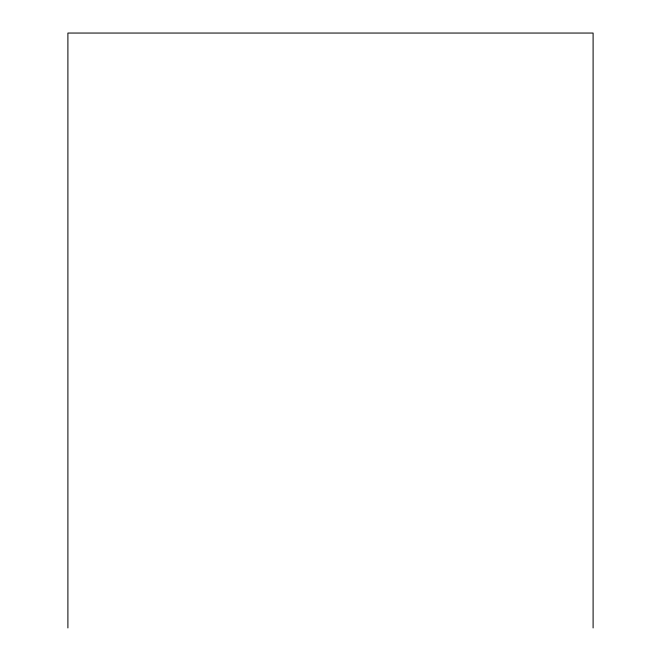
<?xml version="1.0" encoding="UTF-8"?>
<svg xmlns="http://www.w3.org/2000/svg" width="661" height="661" viewBox="0 0 661 661"><rect width="100%" height="100%" fill="white"/><g stroke="black" fill="none" stroke-linecap="round" stroke-linejoin="round"><path stroke-width="0.99" d="M593.099 627.95L593.099 33.05L67.901 33.05L67.901 627.95"/></g></svg>
